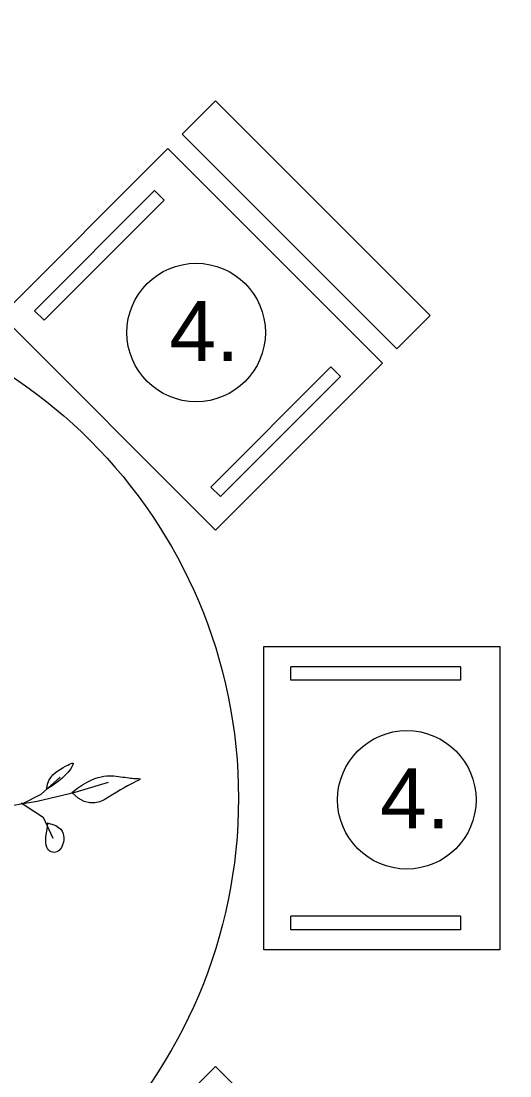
# Model space of a CAD drawing. Header units: centimetres. Extents: x -26724 to 60145, y -23645 to 6771.
# Drawn here: x -18874.3 to -18801.8, y -1585.2 to -1428.8 of the extents above; entities that cross this region are included whole.
import ezdxf

# ---------------------------------------------------------------- set-up
doc = ezdxf.new("R2010")
doc.units = ezdxf.units.CM
doc.linetypes.add('AUSGEZOGEN', pattern=[0])
doc.linetypes.add('PUNKT2_S9', pattern=[0.35, 0.15, -0.1, 0, -0.1])
for name, color, linetype, lineweight in [('4.KOTE', 88, 'Continuous', 15), ('Moebel', 252, 'PUNKT2_S9', 13), ('namestaj', 8, 'Continuous', 9), ('namjestaj', 150, 'Continuous', 5)]:
    doc.layers.add(name, color=color, linetype=linetype, lineweight=lineweight)
doc.layers.add('pozicije', color=7, linetype='Continuous')
doc.styles.add('0.15', font='arial.ttf', dxfattribs={"height": 0.15})
doc.styles.get("Standard").update_dxf_attribs({"font": 'calibri.ttf'})
doc.dimstyles.new('ja 1 50', dxfattribs={"dimtxt": 10, "dimasz": 5, "dimexe": 5, "dimexo": 5, "dimgap": 1, "dimtad": 1, "dimdec": 0, "dimtxsty": 'Standard', "dimblk": 'ARCHTICK', "dimcen": 2.5, "dimclrd": 256, "dimclrt": 7, "dimadec": 0, "dimazin": 0, "dimtfac": 1, "dimtdec": 0, "dimtix": 1, "dimtmove": 1, "dimatfit": 3, "dimldrblk": 'ARCHTICK', "dimfxl": 10, "dimfxlon": 1, "dimlwd": 0, "dimlwe": 9, "dimarcsym": 0})

# ---------------------------------------------------------------- blocks, each defined once
blk = doc.blocks.new('ggggt')
at = {"layer": 'Moebel', "color": 91, "linetype": 'AUSGEZOGEN', "lineweight": 18, "transparency": 33554687}
for p, q in [((1616.87, 1994.67, 13.5), (1617.23, 1994.87, 13.5)), ((1617.23, 1994.87, 13.5), (1617.55, 1995.05, 13.5)), ((1617.55, 1995.05, 13.5), (1617.83, 1995.2, 13.5)), ((1617.83, 1995.2, 13.5), (1618.06, 1995.3, 13.5)), ((1618.18, 1994.79, 13.5), (1617.95, 1994.43, 13.5)), ((1618.06, 1995.3, 13.5), (1618.23, 1995.35, 13.5)), ((1618.32, 1995.06, 13.5), (1618.18, 1994.79, 13.5)), ((1618.23, 1995.35, 13.5), (1618.34, 1995.33, 13.5)), ((1618.37, 1995.24, 13.5), (1618.32, 1995.06, 13.5)), ((1618.34, 1995.33, 13.5), (1618.37, 1995.24, 13.5)), ((1613.62, 1990.71, 13.5), (1616.45, 1993.25, 13.5)), ((1614.76, 1992.74, 13.5), (1615.03, 1993.2, 13.5)), ((1615.03, 1993.2, 13.5), (1615.35, 1993.59, 13.5)), ((1615.35, 1993.59, 13.5), (1615.71, 1993.92, 13.5)), ((1615.71, 1993.92, 13.5), (1616.1, 1994.2, 13.5)), ((1616.1, 1994.2, 13.5), (1616.49, 1994.45, 13.5)), ((1616.49, 1994.45, 13.5), (1616.87, 1994.67, 13.5)), ((1617.19, 1993.54, 13.5), (1616.65, 1993.03, 13.5)), ((1617.62, 1994.01, 13.5), (1617.19, 1993.54, 13.5)), ((1617.95, 1994.43, 13.5), (1617.62, 1994.01, 13.5)), ((1621.56, 1993.05, 13.5), (1622.05, 1993.21, 13.5)), ((1622.05, 1993.21, 13.5), (1622.49, 1993.32, 13.5)), ((1622.49, 1993.32, 13.5), (1622.91, 1993.39, 13.5)), ((1622.91, 1993.39, 13.5), (1623.31, 1993.43, 13.5)), ((1623.31, 1993.43, 13.5), (1623.69, 1993.45, 13.5)), ((1623.69, 1993.45, 13.5), (1624.06, 1993.45, 13.5)), ((1624.06, 1993.45, 13.5), (1624.41, 1993.43, 13.5)), ((1624.41, 1993.43, 13.5), (1624.75, 1993.4, 13.5)), ((1624.75, 1993.4, 13.5), (1625.08, 1993.36, 13.5)), ((1625.08, 1993.36, 13.5), (1625.4, 1993.32, 13.5)), ((1625.4, 1993.32, 13.5), (1625.72, 1993.27, 13.5)), ((1625.72, 1993.27, 13.5), (1626.02, 1993.23, 13.5)), ((1626.02, 1993.23, 13.5), (1626.32, 1993.19, 13.5)), ((1626.32, 1993.19, 13.5), (1626.6, 1993.15, 13.5)), ((1615.22, 1991.95, 13.5), (1614.33, 1991.42, 13.5)), ((1614.47, 1991.56, 13.5), (1614.57, 1992.2, 13.5)), ((1614.57, 1992.2, 13.5), (1614.76, 1992.74, 13.5)), ((1615.99, 1992.5, 13.5), (1615.22, 1991.95, 13.5)), ((1616.65, 1993.03, 13.5), (1615.99, 1992.5, 13.5)), ((1618.15, 1990.99, 13.5), (1619, 1991.61, 13.5)), ((1618.66, 1991.04, 13.5), (1623.58, 1992.53, 13.5)), ((1619, 1991.61, 13.5), (1619.75, 1992.12, 13.5)), ((1619.75, 1992.12, 13.5), (1620.43, 1992.52, 13.5)), ((1620.43, 1992.52, 13.5), (1621.02, 1992.83, 13.5)), ((1621.02, 1992.83, 13.5), (1621.56, 1993.05, 13.5)), ((1625.94, 1991.68, 13.5), (1625.39, 1991.37, 13.5)), ((1626.44, 1991.96, 13.5), (1625.94, 1991.68, 13.5)), ((1626.9, 1992.2, 13.5), (1626.44, 1991.96, 13.5)), ((1626.6, 1993.15, 13.5), (1626.88, 1993.12, 13.5)), ((1626.88, 1993.12, 13.5), (1627.13, 1993.09, 13.5)), ((1627.3, 1992.41, 13.5), (1626.9, 1992.2, 13.5)), ((1627.13, 1993.09, 13.5), (1627.37, 1993.06, 13.5)), ((1627.64, 1992.59, 13.5), (1627.3, 1992.41, 13.5)), ((1627.37, 1993.06, 13.5), (1627.59, 1993.05, 13.5)), ((1627.59, 1993.05, 13.5), (1627.79, 1993.03, 13.5)), ((1627.91, 1992.73, 13.5), (1627.64, 1992.59, 13.5)), ((1627.79, 1993.03, 13.5), (1627.96, 1993.03, 13.5)), ((1628.1, 1992.83, 13.5), (1627.91, 1992.73, 13.5)), ((1627.96, 1993.03, 13.5), (1628.1, 1993.02, 13.5)), ((1628.1, 1993.02, 13.5), (1628.21, 1993.01, 13.5)), ((1628.22, 1992.91, 13.5), (1628.1, 1992.83, 13.5)), ((1628.21, 1993.01, 13.5), (1628.27, 1992.99, 13.5)), ((1628.27, 1992.96, 13.5), (1628.22, 1992.91, 13.5)), ((1628.27, 1992.99, 13.5), (1628.27, 1992.96, 13.5)), ((1610.79, 1989.3, 13.5), (1613.62, 1990.71, 13.5)), ((1613.03, 1989.69, 13.5), (1618.66, 1991.04, 13.5)), ((1619.12, 1990.16, 13.5), (1618.15, 1990.99, 13.5)), ((1618.15, 1990.99, 13.5), (1618.15, 1990.99, 13.5)), ((1620.01, 1989.66, 13.5), (1619.12, 1990.16, 13.5)), ((1623.61, 1990.28, 13.5), (1622.97, 1989.91, 13.5)), ((1624.22, 1990.67, 13.5), (1623.61, 1990.28, 13.5)), ((1624.82, 1991.04, 13.5), (1624.22, 1990.67, 13.5)), ((1625.39, 1991.37, 13.5), (1624.82, 1991.04, 13.5)), ((1606.74, 1988.63, 13.5), (1613.03, 1989.69, 13.5)), ((1610.65, 1989.44, 13.5), (1613.91, 1987.32, 13.5)), ((1620.83, 1989.44, 13.5), (1620.01, 1989.66, 13.5)), ((1621.59, 1989.44, 13.5), (1620.83, 1989.44, 13.5)), ((1622.3, 1989.61, 13.5), (1621.59, 1989.44, 13.5)), ((1622.97, 1989.91, 13.5), (1622.3, 1989.61, 13.5)), ((1613.91, 1987.32, 13.5), (1615.32, 1984.2, 13.5)), ((1614.38, 1984.93, 13.5), (1614.48, 1985.58, 13.5)), ((1614.47, 1986.47, 13.5), (1615.19, 1986.28, 13.5)), ((1614.48, 1985.58, 13.5), (1614.62, 1986.32, 13.5)), ((1615.19, 1986.28, 13.5), (1615.76, 1986.06, 13.5)), ((1615.76, 1986.06, 13.5), (1616.19, 1985.81, 13.5)), ((1616.19, 1985.81, 13.5), (1616.51, 1985.53, 13.5)), ((1616.51, 1985.53, 13.5), (1616.73, 1985.22, 13.5)), ((1614.29, 1983.9, 13.5), (1614.32, 1984.38, 13.5)), ((1614.3, 1983.5, 13.5), (1614.29, 1983.9, 13.5)), ((1614.32, 1984.38, 13.5), (1614.38, 1984.93, 13.5)), ((1616.73, 1985.22, 13.5), (1616.87, 1984.91, 13.5)), ((1616.87, 1984.91, 13.5), (1616.94, 1984.58, 13.5)), ((1616.95, 1983.94, 13.5), (1616.91, 1983.63, 13.5)), ((1616.94, 1984.58, 13.5), (1616.96, 1984.26, 13.5)), ((1616.96, 1984.26, 13.5), (1616.95, 1983.94, 13.5)), ((1614.35, 1983.16, 13.5), (1614.3, 1983.5, 13.5)), ((1614.43, 1982.88, 13.5), (1614.35, 1983.16, 13.5)), ((1614.55, 1982.65, 13.5), (1614.43, 1982.88, 13.5)), ((1614.7, 1982.45, 13.5), (1614.55, 1982.65, 13.5)), ((1614.87, 1982.3, 13.5), (1614.7, 1982.45, 13.5)), ((1615.07, 1982.19, 13.5), (1614.87, 1982.3, 13.5)), ((1616.13, 1982.27, 13.5), (1615.93, 1982.17, 13.5)), ((1616.31, 1982.41, 13.5), (1616.13, 1982.27, 13.5)), ((1616.48, 1982.6, 13.5), (1616.31, 1982.41, 13.5)), ((1616.62, 1982.82, 13.5), (1616.48, 1982.6, 13.5)), ((1616.74, 1983.06, 13.5), (1616.62, 1982.82, 13.5)), ((1616.84, 1983.34, 13.5), (1616.74, 1983.06, 13.5)), ((1616.91, 1983.63, 13.5), (1616.84, 1983.34, 13.5)), ((1615.28, 1982.12, 13.5), (1615.07, 1982.19, 13.5)), ((1615.49, 1982.09, 13.5), (1615.28, 1982.12, 13.5)), ((1615.71, 1982.11, 13.5), (1615.49, 1982.09, 13.5)), ((1615.93, 1982.17, 13.5), (1615.71, 1982.11, 13.5))]:
    blk.add_line(p, q, dxfattribs=at)
blk = doc.blocks.new('_ArchTick')
at = {"color": 0, "linetype": 'ByBlock', "const_width": 0.15}
blk.add_lwpolyline([(-0.5, -0.5), (0.5, 0.5)], dxfattribs=at)
blk = doc.blocks.new('*D2629')
at = {"layer": '4.KOTE', "color": 0, "lineweight": 9, "transparency": 16777216}
for p, q in [((-18992.02, -1416.46), (-18992.02, -1401.52)), ((-18842.08, -1416.45), (-18842.08, -1401.52))]:
    blk.add_line(p, q, dxfattribs=at)
at = {"layer": '4.KOTE', "lineweight": 0, "transparency": 16777216}
blk.add_line((-18992.02, -1406.52), (-18842.08, -1406.52), dxfattribs=at)
at = {"layer": 'Defpoints', "color": 0, "transparency": 16777216}
for p in [(-18842.08, -1406.52), (-18842.08, -1542, 13.5), (-18992.02, -1546.2, 13.5)]:
    blk.add_point(p, dxfattribs=at)
at = {"layer": '4.KOTE', "lineweight": 0, "transparency": 16777216, "xscale": 5, "yscale": 5, "zscale": 5, "rotation": 180}
blk.add_blockref('_ArchTick', (-18992.02, -1406.52), dxfattribs=at)
at = {"layer": '4.KOTE', "lineweight": 0, "transparency": 16777216, "xscale": 5, "yscale": 5, "zscale": 5}
blk.add_blockref('_ArchTick', (-18842.08, -1406.52), dxfattribs=at)
at = {"layer": '4.KOTE', "color": 7, "transparency": 16777216, "insert": (-18917.05, -1400.4), "char_height": 10, "attachment_point": 5}
blk.add_mtext('150', dxfattribs=at)
blk = doc.blocks.new('*D2630')
at = {"layer": '4.KOTE', "color": 0, "lineweight": 9, "transparency": 16777216}
for p, q in [((-18842.08, -1416.45), (-18842.08, -1401.52)), ((-18710.07, -1416.42), (-18710.07, -1401.52))]:
    blk.add_line(p, q, dxfattribs=at)
at = {"layer": '4.KOTE', "lineweight": 0, "transparency": 16777216}
blk.add_line((-18842.08, -1406.52), (-18710.07, -1406.52), dxfattribs=at)
at = {"layer": 'Defpoints', "color": 0, "transparency": 16777216}
for p in [(-18710.07, -1406.52), (-18710.07, -1514.72, 13.5), (-18842.08, -1542, 13.5)]:
    blk.add_point(p, dxfattribs=at)
at = {"layer": '4.KOTE', "lineweight": 0, "transparency": 16777216, "xscale": 5, "yscale": 5, "zscale": 5, "rotation": 180}
blk.add_blockref('_ArchTick', (-18842.08, -1406.52), dxfattribs=at)
at = {"layer": '4.KOTE', "lineweight": 0, "transparency": 16777216, "xscale": 5, "yscale": 5, "zscale": 5}
blk.add_blockref('_ArchTick', (-18710.07, -1406.52), dxfattribs=at)
at = {"layer": '4.KOTE', "color": 7, "transparency": 16777216, "insert": (-18776.08, -1400.4), "char_height": 10, "attachment_point": 5}
blk.add_mtext('132', dxfattribs=at)

msp = doc.modelspace()

# ---------------------------------------------------------------- linework, layer by layer
at = {"layer": 'namestaj'}
for centre in [(-18848.33, -1474.95, -54), (-18817.08, -1544.26, -40.5)]:
    msp.add_circle(centre, 10.27, dxfattribs=at)
at = {"layer": 'namjestaj', "transparency": 33554687}
for p, q in [((-18845.44, -1440.6, 13.5), (-18850.39, -1445.55, 13.5)), ((-18813.62, -1472.42, 13.5), (-18845.44, -1440.6, 13.5)), ((-18818.57, -1477.37, 13.5), (-18850.39, -1445.55, 13.5)), ((-18877.26, -1472.42, 13.5), (-18852.52, -1447.67, 13.5)), ((-18852.52, -1447.67, 13.5), (-18820.7, -1479.49, 13.5)), ((-18854.5, -1453.9, 13.5), (-18872.31, -1471.71, 13.5)), ((-18854.5, -1453.9, 13.5), (-18853.09, -1455.32, 13.5)), ((-18853.09, -1455.32, 13.5), (-18870.9, -1473.13, 13.5)), ((-18870.9, -1473.13, 13.5), (-18872.31, -1471.71, 13.5)), ((-18845.44, -1504.24, 13.5), (-18877.26, -1472.42, 13.5)), ((-18818.57, -1477.37, 13.5), (-18813.62, -1472.42, 13.5)), ((-18820.7, -1479.49, 13.5), (-18845.44, -1504.24, 13.5)), ((-18828.34, -1480.06, 13.5), (-18846.15, -1497.88, 13.5)), ((-18826.93, -1481.48, 13.5), (-18844.74, -1499.29, 13.5)), ((-18828.34, -1480.06, 13.5), (-18826.93, -1481.48, 13.5)), ((-18844.74, -1499.29, 13.5), (-18846.15, -1497.88, 13.5)), ((-18838.28, -1566.53, 13.5), (-18838.28, -1521.53, 13.5)), ((-18838.28, -1521.53, 13.5), (-18803.28, -1521.53, 13.5)), ((-18803.28, -1521.53, 13.5), (-18803.28, -1566.53, 13.5)), ((-18834.28, -1526.53, 13.5), (-18834.28, -1524.53, 13.5)), ((-18809.1, -1524.53, 13.5), (-18834.28, -1524.53, 13.5)), ((-18809.1, -1524.53, 13.5), (-18809.1, -1526.53, 13.5)), ((-18809.1, -1526.53, 13.5), (-18834.28, -1526.53, 13.5)), ((-18834.28, -1563.53, 13.5), (-18834.28, -1561.53, 13.5)), ((-18809.1, -1561.53, 13.5), (-18834.28, -1561.53, 13.5)), ((-18809.1, -1561.53, 13.5), (-18809.1, -1563.53, 13.5)), ((-18809.1, -1563.53, 13.5), (-18834.28, -1563.53, 13.5)), ((-18803.28, -1566.53, 13.5), (-18838.28, -1566.53, 13.5)), ((-18877.26, -1615.63, 13.5), (-18845.44, -1583.81, 13.5)), ((-18845.44, -1583.81, 13.5), (-18820.7, -1608.56, 13.5))]:
    msp.add_line(p, q, dxfattribs=at)
msp.add_circle((-18917.05, -1544.03, 13.5), 75, dxfattribs=at)

# ---------------------------------------------------------------- block references
msp.add_blockref('ggggt', (-20484.93, -3534.15))

# ---------------------------------------------------------------- texts
at = {"layer": 'pozicije', "style": '0.15'}
for p in [(-18852.32, -1479.19, -54), (-18821.07, -1548.5, -40.5)]:
    msp.add_text('4.', height=8.93, dxfattribs=at).set_placement(p)

# ---------------------------------------------------------------- dimensions: what is measured, and where the dimension line sits
at = {"layer": '4.KOTE'}
for base, p1, p2, picture, middle in [((-18842.08, -1406.52), (-18992.02, -1546.2, 13.5), (-18842.08, -1542, 13.5), '*D2629', (-18917.05, -1400.4)), ((-18710.07, -1406.52), (-18842.08, -1542, 13.5), (-18710.07, -1514.72, 13.5), '*D2630', (-18776.08, -1400.4))]:
    dim = msp.add_linear_dim(base=base, p1=p1, p2=p2, dimstyle='ja 1 50', dxfattribs=at)
    dim.commit()
    dim.dimension.update_dxf_attribs({"geometry": picture, "text_midpoint": middle})

doc.saveas('drawing.dxf')
